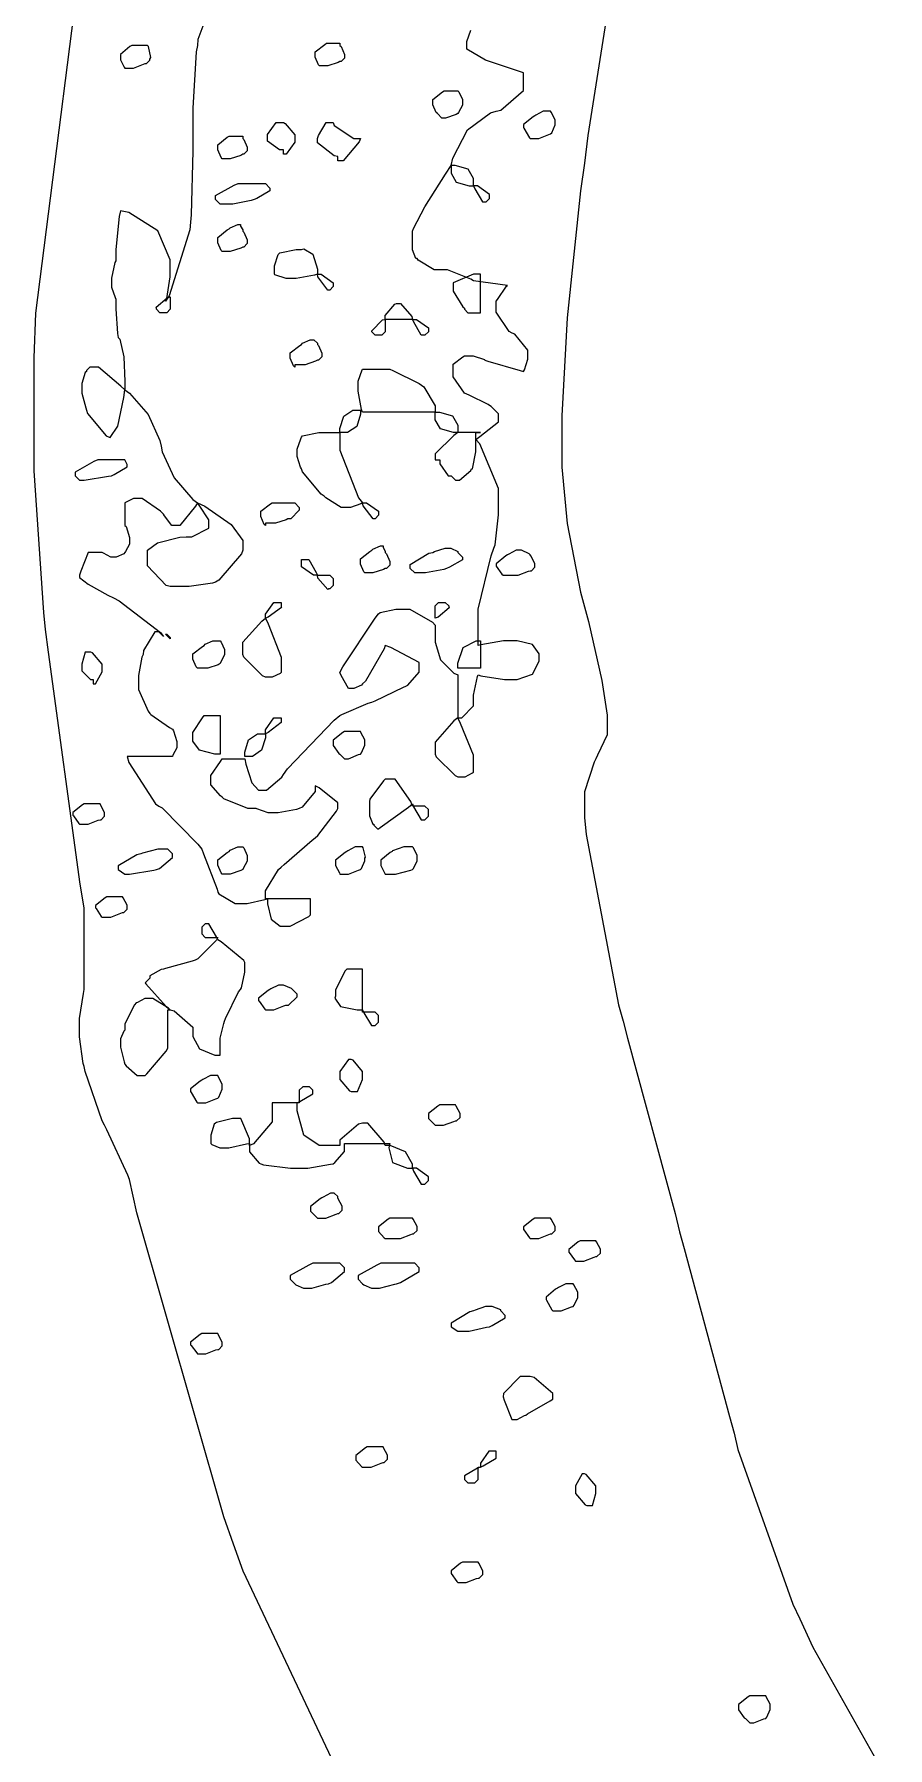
# Model space of a CAD drawing. Extents: x 55 to 302, y 40 to 307.
# Drawn here: x 60.64 to 73.94, y 88.97 to 115.68 of the extents above; entities that cross this region are included whole.
import ezdxf

# ---------------------------------------------------------------- set-up
doc = ezdxf.new("R2010")
doc.units = 0
doc.header["$MEASUREMENT"] = 0

msp = doc.modelspace()

# ---------------------------------------------------------------- linework, layer by layer
at = {"color": 32}
for points in [[(65.8978, 87.4903), (63.8955, 91.7222), (63.7466, 92.1452), (63.5963, 92.5696), (62.2392, 97.306), (62.1249, 97.8256), (62.097, 97.8972), (61.7707, 98.6014), (61.7361, 98.6716), (61.7001, 98.7432), (61.4355, 99.5109), (61.4193, 99.5895), (61.4013, 99.6336), (61.3473, 100.051), (61.3473, 100.189), (61.3473, 100.339), (61.4094, 100.728), (61.4193, 100.788), (61.4193, 102.059), (61.3572, 102.43), (60.8623, 106.046), (60.8182, 106.398), (60.7921, 106.663), (60.6418, 108.872), (60.6418, 109.608), (60.6418, 110.632), (60.6683, 111.329), (61.5237, 118.058)], [(63.3621, 116.052), (63.1913, 115.597), (63.1832, 115.499), (63.1652, 115.402), (63.1112, 114.523), (63.1112, 114.23), (63.1112, 113.86), (63.0851, 112.863), (63.077, 112.748), (63.0671, 112.626), (62.7408, 111.602), (62.6883, 111.514), (62.7048, 111.558), (62.7585, 111.895), (62.7585, 112.007), (62.7585, 112.159), (62.5683, 112.612), (62.115, 112.898), (61.9827, 112.925), (61.9647, 112.837), (61.9125, 112.32), (61.9125, 112.147), (61.8945, 112.121), (61.8423, 111.877), (61.8423, 111.795), (61.8423, 111.734), (61.903, 111.576), (61.9125, 111.548), (61.9125, 111.399), (61.9386, 111.011), (61.9485, 110.949), (61.9746, 110.923), (62.0391, 110.649), (62.0529, 110.265), (62.0529, 110.137), (62.0529, 110.137), (61.9912, 110.191), (61.6398, 110.49), (61.5237, 110.49), (61.5061, 110.49), (61.4535, 110.437), (61.4535, 110.419), (61.4355, 110.403), (61.3833, 110.231), (61.3833, 110.173), (61.3833, 110.085), (61.444, 109.856), (61.4535, 109.82), (61.4701, 109.768), (61.7622, 109.415), (61.8063, 109.397), (61.8229, 109.391), (61.9428, 109.569), (62.0353, 110.014), (62.0529, 110.137), (62.1235, 110.085), (62.4141, 109.75), (62.6001, 109.343), (62.6181, 109.255), (62.6346, 109.167), (62.8206, 108.762), (63.1112, 108.427), (63.1832, 108.373), (63.1553, 108.321), (62.9116, 108.02), (62.8304, 108.02), (62.7863, 108.02), (62.6703, 108.17), (62.654, 108.197), (62.6099, 108.241), (62.3245, 108.443), (62.2293, 108.443), (62.1852, 108.443), (62.0709, 108.383), (62.0529, 108.373), (62.0529, 108.02), (62.0709, 108.004), (62.1249, 107.831), (62.1249, 107.774), (62.1249, 107.73), (62.0614, 107.615), (62.0529, 107.597), (62.0353, 107.581), (61.9153, 107.527), (61.8765, 107.527), (61.8324, 107.527), (61.7181, 107.589), (61.7001, 107.597), (61.5237, 107.597), (61.4796, 107.597), (61.3653, 107.307), (61.3473, 107.244), (61.3473, 107.211), (61.4796, 107.108), (61.7883, 106.936), (61.8765, 106.892), (61.9647, 106.848), (62.6099, 106.354), (62.654, 106.292), (62.5821, 106.363), (62.5203, 106.363), (62.3439, 106.072), (62.3355, 106.01), (62.3175, 105.966), (62.2653, 105.682), (62.2653, 105.587), (62.2653, 105.464), (62.4141, 105.128), (62.4417, 105.092), (62.4582, 105.076), (62.7503, 104.873), (62.7944, 104.845), (62.811, 104.819), (62.8646, 104.654), (62.8646, 104.599), (62.8646, 104.555), (62.8026, 104.44), (62.7944, 104.422), (62.0889, 104.422), (62.115, 104.326), (62.5285, 103.682), (62.5821, 103.646), (62.6346, 103.62), (63.1913, 103.055), (63.2534, 102.975), (63.2795, 102.905), (63.4905, 102.35), (63.5, 102.306), (63.5166, 102.279), (63.7688, 102.129), (63.8528, 102.129), (63.9576, 102.129), (64.2317, 102.191), (64.2758, 102.199), (64.2758, 102.121), (64.3322, 101.883), (64.4744, 101.776), (64.5223, 101.776), (64.6285, 101.776), (64.9192, 101.927), (64.9471, 101.953), (64.9471, 102.199), (64.2415, 102.199), (64.2415, 102.324), (64.444, 102.66), (64.4881, 102.694), (64.5322, 102.738), (64.9732, 103.117), (65.0173, 103.152), (65.0614, 103.188), (65.3521, 103.566), (65.3701, 103.61), (65.3701, 103.699), (65.078, 103.929), (65.0173, 103.963), (65.0173, 103.875), (64.8148, 103.628), (64.7707, 103.61), (64.7266, 103.594), (64.4412, 103.54), (64.346, 103.54), (64.2842, 103.54), (64.1078, 103.602), (64.0994, 103.61), (63.9671, 103.61), (63.5963, 103.761), (63.5702, 103.787), (63.5427, 103.805), (63.3938, 103.977), (63.3938, 104.033), (63.3938, 104.122), (63.5427, 104.342), (63.5702, 104.386), (63.923, 104.386), (63.9396, 104.298), (64.0334, 104.007), (64.1354, 103.893), (64.1696, 103.893), (64.2578, 103.893), (64.4962, 104.096), (64.5223, 104.14), (64.5844, 104.228), (65.3161, 104.987), (65.4043, 105.058), (65.4308, 105.076), (65.8453, 105.252), (65.8992, 105.268), (65.9515, 105.286), (66.3924, 105.499), (66.4284, 105.517), (66.4626, 105.534), (66.639, 105.733), (66.639, 105.797), (66.639, 105.886), (66.198, 106.116), (66.1098, 106.15), (66.0922, 106.098), (65.8012, 105.595), (65.7571, 105.551), (65.7394, 105.534), (65.6195, 105.481), (65.5807, 105.481), (65.5366, 105.481), (65.4223, 105.683), (65.4043, 105.727), (65.4484, 105.815), (65.9515, 106.575), (66.0054, 106.645), (66.0315, 106.663), (66.2753, 106.715), (66.3582, 106.715), (66.4905, 106.715), (66.8433, 106.513), (66.8874, 106.469), (66.8874, 106.292), (66.8874, 106.201), (66.9699, 105.927), (67.1781, 105.719), (67.2402, 105.693), (67.2402, 105.022), (67.1781, 104.977), (66.8874, 104.641), (66.8874, 104.528), (66.8874, 104.458), (66.9036, 104.414), (67.1961, 104.123), (67.2402, 104.105), (67.3104, 104.105), (67.3544, 104.105), (67.4688, 104.167), (67.4867, 104.176), (67.4867, 104.246), (67.4867, 104.44), (67.2842, 104.933), (67.2402, 105.022), (67.3005, 105.022), (67.4867, 105.208), (67.4867, 105.268), (67.4867, 105.374), (67.5474, 105.666), (67.5569, 105.693), (67.601, 105.675), (67.9648, 105.621), (68.0861, 105.621), (68.1648, 105.621), (68.4029, 105.705), (68.5091, 105.908), (68.5091, 105.974), (68.5091, 106.022), (68.4029, 106.164), (68.1648, 106.222), (68.0861, 106.222), (67.9538, 106.222), (67.601, 106.16), (67.5569, 106.15), (67.5569, 106.398), (67.5569, 106.717), (67.7594, 107.545), (67.8035, 107.667), (67.8201, 107.721), (67.8737, 108.184), (67.8737, 108.339), (67.8737, 108.595), (67.5831, 109.291), (67.521, 109.361), (67.5831, 109.405), (67.8737, 109.637), (67.8737, 109.714), (67.8737, 109.758), (67.7594, 109.874), (67.7333, 109.89), (67.7153, 109.908), (67.4151, 110.05), (67.3806, 110.067), (67.3446, 110.085), (67.1682, 110.337), (67.1682, 110.419), (67.1682, 110.49), (67.1682, 110.534), (67.3185, 110.649), (67.3446, 110.666), (67.4165, 110.666), (67.4769, 110.666), (67.6533, 110.605), (67.6631, 110.596), (67.7072, 110.579), (68.2089, 110.437), (68.2625, 110.419), (68.2791, 110.447), (68.3327, 110.612), (68.3327, 110.666), (68.3327, 110.754), (68.1302, 111.002), (68.0861, 111.019), (68.042, 111.046), (67.8395, 111.344), (67.8395, 111.442), (67.8395, 111.514), (67.8561, 111.54), (67.9979, 111.752), (68.0159, 111.76), (67.4867, 111.831), (67.4426, 111.858), (67.0789, 112.007), (66.9576, 112.007), (66.8694, 112.007), (66.6214, 112.157), (66.6048, 112.183), (66.5868, 112.183), (66.5346, 112.316), (66.5346, 112.36), (66.5346, 112.606), (66.5508, 112.65), (66.7272, 112.987), (67.0458, 113.498), (67.134, 113.63), (67.134, 113.558), (67.134, 113.512), (67.2165, 113.37), (67.419, 113.312), (67.4867, 113.312), (67.5033, 113.268), (67.6233, 113.065), (67.6631, 113.065), (67.6797, 113.065), (67.7333, 113.119), (67.7333, 113.135), (67.7333, 113.18), (67.5474, 113.312), (67.4867, 113.312), (67.4867, 113.382), (67.4867, 113.43), (67.4028, 113.573), (67.1999, 113.63), (67.134, 113.63), (67.1601, 113.745), (67.3929, 114.186), (67.7513, 114.45), (67.8395, 114.476), (67.9097, 114.494), (68.2625, 114.799), (68.2625, 114.899), (68.2625, 115.076), (67.7333, 115.252), (67.6712, 115.27), (67.3806, 115.442), (67.3806, 115.499), (67.3806, 115.561), (67.4412, 115.739)], [(69.5759, 116.073), (69.2672, 114.098), (69.2146, 113.665), (69.1526, 113.234), (68.9448, 111.259), (68.8619, 109.73), (68.8619, 109.221), (68.8619, 108.928), (68.9448, 108.052), (69.1526, 106.981), (69.2146, 106.751), (69.2753, 106.522), (69.4835, 105.605), (69.5674, 105.063), (69.5674, 104.881), (69.5674, 104.758), (69.4171, 104.44), (69.391, 104.386), (69.3635, 104.334), (69.2146, 103.871), (69.2146, 103.717), (69.2146, 103.47), (69.2408, 103.205), (69.7438, 100.551), (69.814, 100.295), (69.8846, 100.03), (70.6258, 97.2965), (70.696, 97.0139), (70.7665, 96.7493), (71.4721, 94.131), (71.5437, 93.8749), (71.6044, 93.6198), (72.4598, 91.211), (72.566, 90.9807), (72.7685, 90.5397), (73.9373, 88.459)]]:
    msp.add_lwpolyline(points, dxfattribs=at)
for points in [[(62.4057, 115.499), (62.1591, 115.499), (62.1316, 115.483), (61.9827, 115.363), (61.9827, 115.322), (61.9827, 115.278), (62.0434, 115.164), (62.0529, 115.146), (62.1249, 115.146), (62.1852, 115.146), (62.3439, 115.209), (62.3715, 115.218), (62.388, 115.218), (62.4417, 115.272), (62.4417, 115.288), (62.4582, 115.316), (62.4237, 115.483), (62.4057, 115.499)], [(65.4043, 115.499), (65.4223, 115.483), (65.4763, 115.363), (65.4763, 115.322), (65.4763, 115.306), (65.4223, 115.252), (65.4043, 115.252), (65.3782, 115.236), (65.2127, 115.182), (65.1577, 115.182), (65.0875, 115.182), (65.0695, 115.2), (65.0173, 115.32), (65.0173, 115.358), (65.0173, 115.402), (65.1662, 115.518), (65.1937, 115.535), (65.4043, 115.535), (65.4043, 115.499)], [(67.2402, 114.793), (67.2564, 114.777), (67.3104, 114.657), (67.3104, 114.617), (67.3104, 114.573), (67.2483, 114.458), (67.2402, 114.44), (67.2123, 114.424), (67.0472, 114.37), (66.9918, 114.37), (66.9216, 114.44), (66.9036, 114.458), (66.8514, 114.578), (66.8514, 114.617), (66.8514, 114.661), (67.0003, 114.777), (67.0278, 114.793), (67.2402, 114.793)], [(64.6987, 114.053), (64.6987, 113.993), (64.5664, 113.807), (64.5223, 113.807), (64.5223, 113.877), (64.4606, 113.877), (64.2758, 114.009), (64.2758, 114.053), (64.2758, 114.115), (64.4081, 114.3), (64.4521, 114.3), (64.5223, 114.3), (64.5488, 114.283), (64.6987, 114.111), (64.6987, 114.053)], [(65.0515, 114.053), (65.0695, 114.098), (65.188, 114.3), (65.2279, 114.3), (65.2999, 114.3), (65.3161, 114.256), (65.6209, 114.053), (65.7229, 114.053), (65.7049, 114.001), (65.4526, 113.701), (65.3701, 113.701), (65.3701, 113.771), (65.3161, 113.78), (65.0515, 113.986), (65.0515, 114.053)], [(68.3687, 114.053), (68.4389, 114.053), (68.4996, 114.053), (68.658, 114.115), (68.6855, 114.124), (68.7021, 114.142), (68.7557, 114.262), (68.7557, 114.3), (68.7557, 114.344), (68.694, 114.46), (68.6855, 114.476), (68.6153, 114.476), (68.5712, 114.476), (68.4555, 114.416), (68.4389, 114.406), (68.4114, 114.39), (68.2625, 114.27), (68.2625, 114.23), (68.2706, 114.213), (68.3588, 114.063), (68.3687, 114.053)], [(63.8888, 114.053), (63.905, 114.037), (63.959, 113.917), (63.959, 113.877), (63.959, 113.86), (63.905, 113.807), (63.8888, 113.807), (63.8609, 113.789), (63.6958, 113.735), (63.6404, 113.735), (63.5702, 113.735), (63.5522, 113.753), (63.5, 113.873), (63.5, 113.911), (63.5, 113.955), (63.6489, 114.071), (63.6764, 114.088), (63.8888, 114.088), (63.8888, 114.053)], [(63.536, 113.029), (63.464, 113.101), (63.464, 113.163), (63.7551, 113.322), (63.8168, 113.348), (64.2415, 113.348), (64.3117, 113.278), (64.3117, 113.234), (64.1092, 113.119), (64.0652, 113.101), (64.0211, 113.083), (63.7357, 113.029), (63.6404, 113.029), (63.536, 113.029)], [(63.8888, 112.606), (63.905, 112.59), (63.959, 112.47), (63.959, 112.43), (63.959, 112.413), (63.905, 112.36), (63.8888, 112.36), (63.8609, 112.343), (63.6958, 112.29), (63.6404, 112.29), (63.5702, 112.29), (63.5522, 112.308), (63.5, 112.427), (63.5, 112.466), (63.5, 112.51), (63.6489, 112.626), (63.6764, 112.642), (63.693, 112.66), (63.8129, 112.713), (63.8528, 112.713), (63.8528, 112.686), (63.8888, 112.627), (63.8888, 112.606)], [(65.0515, 111.937), (65.0074, 111.92), (64.7224, 111.867), (64.6285, 111.867), (64.5664, 111.867), (64.3901, 111.928), (64.3819, 111.937), (64.3819, 112.007), (64.3819, 112.069), (64.4426, 112.245), (64.4521, 112.254), (64.4687, 112.272), (64.721, 112.324), (64.8049, 112.324), (64.8395, 112.334), (64.9813, 112.251), (65.0515, 112.015), (65.0515, 111.937)], [(65.0515, 111.937), (65.1136, 111.937), (65.2999, 111.804), (65.2999, 111.76), (65.2999, 111.744), (65.2459, 111.69), (65.2279, 111.69), (65.217, 111.686), (65.06, 111.893), (65.0515, 111.937)], [(67.5929, 111.937), (67.4867, 111.937), (67.1682, 111.804), (67.1682, 111.76), (67.1682, 111.672), (67.3185, 111.426), (67.3446, 111.408), (67.3446, 111.391), (67.3985, 111.337), (67.4165, 111.337), (67.5929, 111.337), (67.5929, 111.937)], [(62.7585, 111.584), (62.7585, 111.408), (62.7585, 111.391), (62.7048, 111.337), (62.6883, 111.337), (62.6181, 111.337), (62.6001, 111.337), (62.5479, 111.391), (62.5479, 111.408), (62.5408, 111.421), (62.7144, 111.567), (62.7585, 111.584)], [(66.1098, 111.231), (66.1098, 111.293), (66.2601, 111.47), (66.2862, 111.478), (66.3483, 111.478), (66.5247, 111.275), (66.5346, 111.231), (66.1098, 111.231)], [(66.1098, 111.231), (66.1098, 111.055), (66.1098, 111.038), (66.0562, 110.985), (66.0396, 110.985), (65.9694, 110.985), (65.9515, 110.985), (65.8992, 111.038), (65.8992, 111.055), (65.8992, 111.055), (66.0658, 111.223), (66.1098, 111.231)], [(66.5346, 111.231), (66.5949, 111.231), (66.7812, 111.099), (66.7812, 111.055), (66.7812, 111.038), (66.7272, 110.985), (66.711, 110.985), (66.6669, 110.985), (66.5508, 111.197), (66.5346, 111.231)], [(64.6987, 110.49), (64.6811, 110.508), (64.6285, 110.628), (64.6285, 110.666), (64.6285, 110.71), (64.7774, 110.826), (64.8049, 110.842), (64.8215, 110.86), (64.9414, 110.913), (64.9813, 110.913), (64.9979, 110.913), (65.0515, 110.86), (65.0515, 110.842), (65.0695, 110.826), (65.1235, 110.706), (65.1235, 110.666), (65.1235, 110.649), (65.0695, 110.596), (65.0515, 110.596), (65.0254, 110.579), (64.86, 110.526), (64.8049, 110.526), (64.6987, 110.526), (64.6987, 110.49)], [(65.7571, 109.784), (65.7394, 109.828), (65.6869, 110.114), (65.6869, 110.207), (65.6869, 110.269), (65.7475, 110.447), (65.7571, 110.455), (66.1818, 110.455), (66.2259, 110.437), (66.639, 110.235), (66.675, 110.207), (66.7096, 110.181), (66.8874, 109.883), (66.8874, 109.784), (65.7571, 109.784)], [(65.4043, 109.467), (65.4043, 109.532), (65.4625, 109.723), (65.6043, 109.82), (65.6527, 109.82), (65.7229, 109.82), (65.7229, 109.757), (65.665, 109.565), (65.5228, 109.467), (65.4763, 109.467), (65.4043, 109.467)], [(66.8874, 109.784), (66.9533, 109.784), (67.1558, 109.728), (67.2402, 109.586), (67.2402, 109.538), (67.2402, 109.467), (67.1724, 109.467), (66.9699, 109.525), (66.8874, 109.667), (66.8874, 109.714), (66.8874, 109.784)], [(65.7571, 108.373), (65.731, 108.356), (65.5655, 108.303), (65.5105, 108.303), (65.4223, 108.303), (65.1838, 108.453), (65.1577, 108.479), (65.1136, 108.507), (64.8215, 108.858), (64.8049, 108.902), (64.7869, 108.93), (64.7347, 109.095), (64.7347, 109.149), (64.7347, 109.211), (64.7954, 109.371), (64.8049, 109.397), (64.8215, 109.415), (65.0737, 109.467), (65.1577, 109.467), (65.4043, 109.467), (65.4043, 109.194), (65.6953, 108.453), (65.7571, 108.373)], [(67.5929, 109.467), (67.2402, 109.467), (67.1781, 109.423), (66.8874, 109.139), (66.8874, 109.044), (66.9576, 109.044), (66.9576, 108.982), (67.0899, 108.796), (67.134, 108.796), (67.2042, 108.726), (67.2648, 108.726), (67.4412, 108.876), (67.4508, 108.902), (67.4673, 108.902), (67.521, 109.167), (67.521, 109.255), (67.521, 109.467), (67.5929, 109.467)], [(62.0529, 109.044), (61.6299, 109.044), (61.5678, 109.018), (61.2771, 108.853), (61.2771, 108.796), (61.3473, 108.726), (61.4193, 108.726), (61.4193, 108.726), (61.7982, 108.788), (61.8423, 108.796), (61.8864, 108.814), (62.0889, 108.934), (62.0889, 108.972), (62.0529, 109.044)], [(62.4057, 107.597), (62.4057, 107.636), (62.5602, 107.748), (62.9087, 107.836), (63.0068, 107.844), (63.095, 107.844), (63.3596, 107.976), (63.3596, 108.02), (63.3596, 108.108), (63.2093, 108.339), (63.1832, 108.373), (63.2975, 108.321), (63.7067, 108.038), (63.8888, 107.787), (63.8888, 107.703), (63.8888, 107.633), (63.8708, 107.581), (63.5166, 107.166), (63.464, 107.138), (63.4199, 107.122), (63.0562, 107.068), (62.9348, 107.068), (62.7585, 107.068), (62.6967, 107.086), (62.4057, 107.39), (62.4057, 107.491), (62.4057, 107.597)], [(64.2415, 108.02), (64.2235, 108.038), (64.1696, 108.158), (64.1696, 108.197), (64.1696, 108.241), (64.3199, 108.356), (64.346, 108.373), (64.6987, 108.373), (64.7707, 108.303), (64.7707, 108.259), (64.6384, 108.126), (64.5943, 108.126), (64.5664, 108.11), (64.4013, 108.056), (64.346, 108.056), (64.2415, 108.056), (64.2415, 108.02)], [(65.7571, 108.373), (65.8192, 108.373), (66.0054, 108.241), (66.0054, 108.197), (66.0054, 108.18), (65.9515, 108.126), (65.9335, 108.126), (65.9225, 108.122), (65.7655, 108.329), (65.7571, 108.373)], [(66.1098, 107.597), (66.1278, 107.581), (66.1818, 107.461), (66.1818, 107.421), (66.1818, 107.404), (66.1278, 107.351), (66.1098, 107.351), (66.0837, 107.334), (65.9183, 107.28), (65.8633, 107.28), (65.7931, 107.28), (65.7751, 107.298), (65.7229, 107.418), (65.7229, 107.457), (65.7229, 107.501), (65.8717, 107.615), (65.8992, 107.633), (65.9158, 107.651), (66.0358, 107.703), (66.0756, 107.703), (66.0756, 107.677), (66.1098, 107.618), (66.1098, 107.597)], [(67.2402, 107.597), (67.3104, 107.527), (67.3104, 107.483), (67.1079, 107.369), (67.0638, 107.351), (67.0197, 107.334), (66.7343, 107.28), (66.639, 107.28), (66.5688, 107.28), (66.4986, 107.351), (66.4986, 107.413), (66.7893, 107.589), (66.8514, 107.597), (66.8775, 107.615), (67.0429, 107.667), (67.098, 107.667), (67.1326, 107.667), (67.2402, 107.615), (67.2402, 107.597)], [(67.9457, 107.244), (68.1221, 107.244), (68.1824, 107.244), (68.3412, 107.307), (68.3687, 107.315), (68.3853, 107.315), (68.4389, 107.369), (68.4389, 107.385), (68.4389, 107.429), (68.3768, 107.545), (68.3687, 107.561), (68.3507, 107.579), (68.2308, 107.633), (68.1923, 107.633), (68.1482, 107.633), (68.0325, 107.571), (68.0159, 107.561), (67.9884, 107.545), (67.8395, 107.425), (67.8395, 107.385), (67.8395, 107.385), (67.9277, 107.262), (67.9457, 107.244)], [(65.0515, 107.244), (64.9898, 107.244), (64.8049, 107.377), (64.8049, 107.421), (64.8049, 107.491), (64.8751, 107.491), (64.9192, 107.491), (65.0339, 107.289), (65.0515, 107.244)], [(65.0515, 107.244), (65.2279, 107.244), (65.2459, 107.244), (65.2999, 107.192), (65.2999, 107.174), (65.2999, 107.104), (65.2999, 107.086), (65.2459, 107.032), (65.2279, 107.032), (65.2127, 107.025), (65.06, 107.2), (65.0515, 107.244)], [(64.2415, 106.575), (64.2415, 106.637), (64.3738, 106.821), (64.4179, 106.821), (64.4881, 106.821), (64.4881, 106.751), (64.4934, 106.74), (64.2856, 106.593), (64.2415, 106.575)], [(66.8874, 106.575), (66.8874, 106.751), (66.8874, 106.769), (66.9396, 106.821), (66.9576, 106.821), (67.0278, 106.821), (67.0444, 106.821), (67.098, 106.769), (67.098, 106.751), (67.105, 106.737), (66.9315, 106.593), (66.8874, 106.575)], [(64.2415, 106.575), (64.2856, 106.487), (64.4881, 105.97), (64.4881, 105.797), (64.4881, 105.727), (64.4701, 105.711), (64.3502, 105.657), (64.3117, 105.657), (64.2415, 105.657), (64.1974, 105.675), (63.905, 105.966), (63.8888, 106.01), (63.8888, 106.08), (63.8888, 106.204), (64.1876, 106.531), (64.2415, 106.575)], [(62.6883, 106.327), (62.7048, 106.327), (62.7585, 106.274), (62.7585, 106.256), (62.6883, 106.327)], [(61.7001, 105.797), (61.7001, 105.859), (61.5502, 106.037), (61.5237, 106.046), (61.4535, 106.046), (61.4355, 106.046), (61.3833, 105.859), (61.3833, 105.797), (61.3833, 105.753), (61.5156, 105.621), (61.5597, 105.621), (61.5597, 105.551), (61.5943, 105.551), (61.7001, 105.737), (61.7001, 105.797)], [(63.1832, 105.797), (63.1652, 105.815), (63.1112, 105.935), (63.1112, 105.974), (63.1112, 106.018), (63.2615, 106.134), (63.2876, 106.15), (63.3056, 106.168), (63.4242, 106.222), (63.464, 106.222), (63.536, 106.222), (63.5522, 106.204), (63.6062, 106.086), (63.6062, 106.046), (63.6062, 106.002), (63.5441, 105.887), (63.536, 105.869), (63.5081, 105.851), (63.343, 105.797), (63.2876, 105.797), (63.1832, 105.797)], [(67.2402, 105.797), (67.2402, 105.877), (67.3227, 106.116), (67.5252, 106.222), (67.5929, 106.222), (67.5929, 105.797), (67.2402, 105.797)], [(63.536, 104.458), (63.4559, 104.458), (63.2174, 104.516), (63.1112, 104.658), (63.1112, 104.705), (63.1112, 104.793), (63.2615, 105.023), (63.2876, 105.058), (63.536, 105.058), (63.536, 104.458)], [(64.2415, 104.775), (64.2415, 104.837), (64.3738, 105.022), (64.4179, 105.022), (64.4881, 105.022), (64.4881, 104.951), (64.4881, 104.951), (64.2856, 104.793), (64.2415, 104.775)], [(64.2415, 104.775), (64.2415, 104.712), (64.1837, 104.52), (64.0401, 104.422), (63.9932, 104.422), (63.923, 104.422), (63.923, 104.487), (63.9794, 104.679), (64.1216, 104.775), (64.1696, 104.775), (64.2415, 104.775)], [(65.4043, 104.458), (65.4763, 104.386), (65.5366, 104.386), (65.6953, 104.45), (65.7229, 104.458), (65.7394, 104.476), (65.7931, 104.596), (65.7931, 104.635), (65.7931, 104.679), (65.731, 104.793), (65.7229, 104.811), (65.4763, 104.811), (65.4484, 104.793), (65.2999, 104.674), (65.2999, 104.635), (65.2999, 104.59), (65.3867, 104.468), (65.4043, 104.458)], [(66.5346, 103.681), (66.5508, 103.637), (66.6708, 103.434), (66.711, 103.434), (66.7272, 103.434), (66.7812, 103.488), (66.7812, 103.504), (66.7812, 103.576), (66.7812, 103.594), (66.7272, 103.646), (66.711, 103.646), (66.5346, 103.646), (66.5067, 103.718), (66.263, 104.069), (66.1818, 104.069), (66.1098, 104.069), (66.0837, 104.043), (65.8717, 103.753), (65.8633, 103.717), (65.8633, 103.54), (65.8633, 103.496), (65.9158, 103.364), (65.9335, 103.364), (65.9335, 103.347), (65.9874, 103.294), (66.0054, 103.294), (66.0315, 103.312), (66.4725, 103.628), (66.5346, 103.681)], [(61.3473, 103.364), (61.4193, 103.364), (61.4796, 103.364), (61.6384, 103.426), (61.6659, 103.434), (61.6825, 103.434), (61.7361, 103.488), (61.7361, 103.504), (61.7361, 103.548), (61.674, 103.664), (61.6659, 103.681), (61.4193, 103.681), (61.3914, 103.664), (61.2429, 103.545), (61.2429, 103.504), (61.251, 103.496), (61.3378, 103.373), (61.3473, 103.364)], [(62.0529, 102.588), (62.1249, 102.588), (62.1249, 102.588), (62.5038, 102.65), (62.5479, 102.658), (62.5919, 102.676), (62.7944, 102.848), (62.7944, 102.905), (62.7242, 102.975), (62.654, 102.975), (62.5658, 102.975), (62.3274, 102.915), (62.3013, 102.905), (62.2392, 102.888), (61.9485, 102.716), (61.9485, 102.658), (62.0529, 102.588)], [(63.8888, 103.011), (63.905, 102.995), (63.959, 102.875), (63.959, 102.835), (63.959, 102.791), (63.8969, 102.676), (63.8888, 102.658), (63.8609, 102.642), (63.6958, 102.588), (63.6404, 102.588), (63.5702, 102.588), (63.5522, 102.606), (63.5, 102.726), (63.5, 102.765), (63.5, 102.809), (63.6489, 102.924), (63.6764, 102.941), (63.693, 102.959), (63.8129, 103.011), (63.8528, 103.011), (63.8888, 103.011)], [(65.7571, 103.011), (65.6869, 103.011), (65.6428, 103.011), (65.5271, 102.95), (65.5105, 102.941), (65.483, 102.924), (65.3341, 102.804), (65.3341, 102.765), (65.3341, 102.72), (65.3948, 102.606), (65.4043, 102.588), (65.4763, 102.588), (65.5366, 102.588), (65.6953, 102.65), (65.7229, 102.658), (65.7394, 102.676), (65.7931, 102.796), (65.7931, 102.835), (65.8012, 102.853), (65.7655, 102.995), (65.7571, 103.011)], [(66.5346, 103.011), (66.4626, 103.011), (66.4009, 103.011), (66.2245, 102.95), (66.216, 102.941), (66.1885, 102.924), (66.0396, 102.804), (66.0396, 102.765), (66.0396, 102.72), (66.1003, 102.606), (66.1098, 102.588), (66.1818, 102.588), (66.27, 102.588), (66.5067, 102.65), (66.5346, 102.658), (66.5508, 102.676), (66.6048, 102.796), (66.6048, 102.835), (66.6048, 102.879), (66.5508, 102.995), (66.5346, 103.011)], [(61.7001, 101.917), (61.7721, 101.917), (61.8324, 101.917), (61.9912, 101.98), (62.0187, 101.989), (62.0353, 101.989), (62.0889, 102.042), (62.0889, 102.059), (62.0889, 102.103), (62.0268, 102.219), (62.0187, 102.235), (61.7721, 102.235), (61.7442, 102.219), (61.5957, 102.099), (61.5957, 102.059), (61.6038, 102.051), (61.6825, 101.927), (61.7001, 101.917)], [(62.7585, 100.471), (62.8206, 100.455), (63.1112, 100.203), (63.1112, 100.119), (63.1112, 100.055), (63.2174, 99.8636), (63.4559, 99.7659), (63.536, 99.7659), (63.536, 99.9423), (63.536, 100.03), (63.5963, 100.261), (63.6062, 100.295), (63.6228, 100.339), (63.8253, 100.754), (63.8528, 100.788), (63.8694, 100.816), (63.923, 101.06), (63.923, 101.141), (63.923, 101.211), (63.905, 101.239), (63.5522, 101.53), (63.5, 101.564), (63.482, 101.608), (63.3621, 101.812), (63.3236, 101.812), (63.3056, 101.812), (63.2534, 101.758), (63.2534, 101.74), (63.2534, 101.67), (63.2534, 101.654), (63.3056, 101.6), (63.3236, 101.6), (63.5, 101.6), (63.482, 101.556), (63.1913, 101.265), (63.1472, 101.247), (63.1031, 101.231), (62.6883, 101.116), (62.654, 101.107), (62.6181, 101.098), (62.4417, 100.999), (62.4417, 100.965), (62.3715, 100.894), (62.3796, 100.878), (62.6967, 100.525), (62.7585, 100.471), (62.7324, 100.499), (62.4872, 100.648), (62.4057, 100.648), (62.3616, 100.648), (62.2473, 100.587), (62.2293, 100.578), (62.2032, 100.551), (62.0529, 100.254), (62.0529, 100.153), (62.0353, 100.137), (61.9827, 100.017), (61.9827, 99.9765), (61.9827, 99.8883), (62.0434, 99.6597), (62.0529, 99.6237), (62.0709, 99.5976), (62.2434, 99.4474), (62.3013, 99.4474), (62.3715, 99.4474), (62.3976, 99.4752), (62.6967, 99.828), (62.7242, 99.8721), (62.7242, 100.471), (62.7585, 100.471)], [(65.7571, 100.471), (65.7751, 100.427), (65.8936, 100.225), (65.9335, 100.225), (65.9515, 100.225), (66.0054, 100.278), (66.0054, 100.295), (66.0054, 100.365), (66.0054, 100.383), (65.9515, 100.435), (65.9335, 100.435), (65.7571, 100.435), (65.7571, 101.107), (65.5105, 101.107), (65.483, 101.08), (65.3341, 100.783), (65.3341, 100.682), (65.326, 100.651), (65.4128, 100.525), (65.6703, 100.471), (65.7571, 100.471)], [(64.2415, 100.471), (64.3117, 100.471), (64.3724, 100.471), (64.5308, 100.534), (64.5583, 100.542), (64.6024, 100.542), (64.7347, 100.674), (64.7347, 100.718), (64.6645, 100.788), (64.6465, 100.806), (64.5266, 100.858), (64.4881, 100.858), (64.444, 100.858), (64.3283, 100.798), (64.3117, 100.788), (64.2842, 100.772), (64.1354, 100.652), (64.1354, 100.612), (64.1435, 100.604), (64.2317, 100.481), (64.2415, 100.471)], [(65.7571, 99.4474), (65.7571, 99.5094), (65.6071, 99.6872), (65.5807, 99.6957), (65.5366, 99.6957), (65.4043, 99.5094), (65.4043, 99.4474), (65.4043, 99.387), (65.5546, 99.2106), (65.5807, 99.2008), (65.6527, 99.2008), (65.6788, 99.2008), (65.7571, 99.387), (65.7571, 99.4474)], [(63.1832, 99.0244), (63.2534, 99.0244), (63.3141, 99.0244), (63.4725, 99.0865), (63.5, 99.0946), (63.5166, 99.1126), (63.5702, 99.2325), (63.5702, 99.271), (63.5702, 99.3151), (63.5081, 99.4311), (63.5, 99.4474), (63.4298, 99.4474), (63.3857, 99.4474), (63.27, 99.387), (63.2534, 99.3771), (63.2259, 99.3606), (63.077, 99.241), (63.077, 99.2008), (63.0851, 99.1842), (63.1733, 99.0342), (63.1832, 99.0244)], [(66.5346, 98.002), (66.5508, 97.9579), (66.6708, 97.7554), (66.711, 97.7554), (66.7272, 97.7554), (66.7812, 97.809), (66.7812, 97.8256), (66.7812, 97.8697), (66.5949, 98.002), (66.5346, 98.002), (66.5346, 98.0666), (66.427, 98.2581), (66.1885, 98.3548), (66.1098, 98.3548), (66.0922, 98.4084), (65.84, 98.7076), (65.7571, 98.7076), (65.6953, 98.691), (65.4043, 98.4388), (65.4043, 98.3548), (65.1577, 98.3548), (65.078, 98.3548), (64.8395, 98.5188), (64.7347, 98.8991), (64.7347, 99.0244), (64.7788, 99.0424), (64.9813, 99.1623), (64.9813, 99.2008), (64.9813, 99.2188), (64.9277, 99.271), (64.9111, 99.271), (64.8409, 99.271), (64.8229, 99.271), (64.7707, 99.2188), (64.7707, 99.2008), (64.7707, 99.0244), (64.346, 99.0244), (64.346, 98.848), (64.346, 98.7256), (64.0553, 98.3823), (63.9932, 98.3548), (63.9932, 98.461), (63.8609, 98.7778), (63.8168, 98.7778), (63.7286, 98.7778), (63.482, 98.7171), (63.464, 98.7076), (63.4464, 98.691), (63.3938, 98.5188), (63.3938, 98.461), (63.3938, 98.389), (63.4104, 98.3728), (63.5303, 98.3188), (63.5702, 98.3188), (63.675, 98.3188), (63.9491, 98.3809), (63.9932, 98.389), (63.9932, 98.3188), (63.9932, 98.2581), (64.1435, 98.0818), (64.1696, 98.0722), (64.2137, 98.0556), (64.6314, 98.002), (64.7707, 98.002), (64.903, 98.002), (65.2558, 98.0641), (65.2999, 98.0722), (65.326, 98.0902), (65.4763, 98.2624), (65.4763, 98.3188), (65.4763, 98.389), (66.1818, 98.389), (66.1638, 98.3216), (66.2245, 98.0902), (66.4559, 98.002), (66.5346, 98.002)], [(66.8874, 98.6716), (66.9576, 98.6716), (67.0183, 98.6716), (67.1766, 98.7337), (67.2042, 98.7418), (67.2207, 98.7418), (67.2744, 98.7958), (67.2744, 98.8138), (67.2744, 98.8579), (67.2123, 98.9722), (67.2042, 98.9901), (66.9576, 98.9901), (66.9301, 98.9722), (66.7812, 98.8536), (66.7812, 98.8138), (66.7812, 98.7792), (66.8694, 98.6896), (66.8874, 98.6716)], [(65.0515, 97.2263), (65.1235, 97.2263), (65.1838, 97.2263), (65.3426, 97.288), (65.3701, 97.2965), (65.3867, 97.2965), (65.4403, 97.3501), (65.4403, 97.3667), (65.4403, 97.4108), (65.3782, 97.5265), (65.3701, 97.5431), (65.3701, 97.561), (65.3161, 97.6133), (65.2999, 97.6133), (65.2558, 97.6133), (65.1397, 97.5526), (65.1235, 97.5431), (65.0956, 97.5265), (64.9471, 97.4065), (64.9471, 97.3667), (64.9471, 97.3321), (65.0339, 97.2439), (65.0515, 97.2263)], [(66.1098, 96.9077), (66.2862, 96.9077), (66.3483, 96.9077), (66.5067, 96.9698), (66.5346, 96.9779), (66.5508, 96.9779), (66.6048, 97.0319), (66.6048, 97.0499), (66.6048, 97.094), (66.5427, 97.2083), (66.5346, 97.2263), (66.1818, 97.2263), (66.1539, 97.2083), (66.0054, 97.0897), (66.0054, 97.0499), (66.0054, 97.0153), (66.0922, 96.9176), (66.1098, 96.9077)], [(68.3687, 96.9077), (68.4389, 96.9077), (68.4996, 96.9077), (68.658, 96.9698), (68.6855, 96.9779), (68.7021, 96.9779), (68.7557, 97.0319), (68.7557, 97.0499), (68.7557, 97.094), (68.694, 97.2083), (68.6855, 97.2263), (68.4389, 97.2263), (68.4114, 97.2083), (68.2625, 97.0897), (68.2625, 97.0499), (68.2706, 97.0414), (68.3588, 96.9176), (68.3687, 96.9077)], [(69.0742, 96.5549), (69.1444, 96.5549), (69.2051, 96.5549), (69.3635, 96.617), (69.391, 96.6251), (69.4076, 96.6251), (69.4612, 96.6791), (69.4612, 96.6971), (69.4612, 96.7412), (69.3995, 96.8555), (69.391, 96.8735), (69.1444, 96.8735), (69.1169, 96.8555), (68.9681, 96.737), (68.9681, 96.6971), (68.9762, 96.6886), (69.0563, 96.5729), (69.0742, 96.5549)], [(64.6987, 96.2021), (64.7167, 96.1856), (64.8353, 96.1319), (64.8751, 96.1319), (64.9633, 96.1319), (65.1838, 96.194), (65.2279, 96.2021), (65.272, 96.2201), (65.4763, 96.3923), (65.4763, 96.4487), (65.4043, 96.5207), (64.9813, 96.5207), (64.9192, 96.4943), (64.6285, 96.3291), (64.6285, 96.2724), (64.6987, 96.2021)], [(65.7571, 96.2021), (65.7751, 96.1856), (65.8936, 96.1319), (65.9335, 96.1319), (66.0217, 96.1319), (66.2601, 96.194), (66.2862, 96.2021), (66.3483, 96.2201), (66.639, 96.3923), (66.639, 96.4487), (66.5688, 96.5207), (66.0396, 96.5207), (65.9776, 96.4943), (65.6869, 96.3291), (65.6869, 96.2724), (65.7571, 96.2021)], [(68.7215, 95.7792), (68.7917, 95.7792), (68.8523, 95.7792), (69.0107, 95.8413), (69.0383, 95.8494), (69.0548, 95.8674), (69.1085, 95.9873), (69.1085, 96.0258), (69.1085, 96.0699), (69.0467, 96.1856), (69.0383, 96.2021), (68.9681, 96.2021), (68.924, 96.2021), (68.8082, 96.1415), (68.7917, 96.1319), (68.7641, 96.1154), (68.6153, 95.9954), (68.6153, 95.9556), (68.6234, 95.9474), (68.7035, 95.7972), (68.7215, 95.7792)], [(67.2402, 95.4624), (67.3104, 95.4624), (67.4151, 95.4624), (67.6892, 95.5241), (67.7333, 95.5326), (67.7774, 95.5506), (67.9799, 95.6702), (67.9799, 95.709), (67.9097, 95.7792), (67.9097, 95.7972), (67.7774, 95.8494), (67.7333, 95.8494), (67.6712, 95.8494), (67.5128, 95.7887), (67.4867, 95.7792), (67.4247, 95.7626), (67.134, 95.5904), (67.134, 95.5326), (67.2402, 95.4624)], [(63.1832, 95.1096), (63.2534, 95.1096), (63.3141, 95.1096), (63.4725, 95.1713), (63.5, 95.1798), (63.5166, 95.1798), (63.5702, 95.2334), (63.5702, 95.25), (63.5702, 95.2941), (63.5081, 95.4098), (63.5, 95.4264), (63.2534, 95.4264), (63.2259, 95.4098), (63.077, 95.2899), (63.077, 95.25), (63.0851, 95.2419), (63.1733, 95.1272), (63.1832, 95.1096)], [(67.9457, 94.4383), (67.9619, 94.386), (68.0819, 94.0855), (68.1221, 94.0855), (68.1662, 94.0855), (68.2805, 94.1476), (68.2985, 94.1557), (68.3246, 94.1737), (68.6774, 94.3776), (68.7215, 94.404), (68.7215, 94.4922), (68.4294, 94.7388), (68.3687, 94.7568), (68.2985, 94.7568), (68.2103, 94.7568), (67.9538, 94.4922), (67.9457, 94.4383)], [(65.7571, 93.3457), (65.829, 93.3457), (65.8894, 93.3457), (66.0481, 93.4074), (66.0756, 93.4159), (66.0922, 93.4159), (66.1458, 93.4695), (66.1458, 93.4861), (66.1458, 93.5302), (66.0837, 93.6459), (66.0756, 93.6625), (65.829, 93.6625), (65.8012, 93.6459), (65.6527, 93.526), (65.6527, 93.4861), (65.6527, 93.4515), (65.7394, 93.3552), (65.7571, 93.3457)], [(67.5929, 93.3457), (67.637, 93.3633), (67.8395, 93.4833), (67.8395, 93.5221), (67.8395, 93.5923), (67.7693, 93.5923), (67.7252, 93.5923), (67.5929, 93.4074), (67.5929, 93.3457), (67.5488, 93.3277), (67.3446, 93.2092), (67.3446, 93.1693), (67.3446, 93.1513), (67.3985, 93.0974), (67.4165, 93.0974), (67.4867, 93.0974), (67.5033, 93.0974), (67.5569, 93.1513), (67.5569, 93.1693), (67.5569, 93.3457), (67.5929, 93.3457)], [(69.0742, 92.9929), (69.0742, 92.9308), (69.2231, 92.7544), (69.2506, 92.7446), (69.3208, 92.7446), (69.3374, 92.7446), (69.391, 92.9308), (69.391, 92.9929), (69.391, 93.0547), (69.2408, 93.2311), (69.2146, 93.2395), (69.179, 93.2395), (69.0742, 93.0547), (69.0742, 92.9929)], [(67.2402, 91.5458), (67.3104, 91.5458), (67.371, 91.5458), (67.5294, 91.6079), (67.5569, 91.616), (67.5735, 91.616), (67.6271, 91.67), (67.6271, 91.6862), (67.6271, 91.7303), (67.5651, 91.8464), (67.5569, 91.8626), (67.3104, 91.8626), (67.2828, 91.8464), (67.134, 91.7265), (67.134, 91.6862), (67.134, 91.6862), (67.2222, 91.5638), (67.2402, 91.5458)], [(71.7201, 89.4292), (71.7903, 89.359), (71.851, 89.359), (72.0094, 89.4211), (72.0369, 89.4292), (72.0535, 89.4472), (72.1071, 89.5671), (72.1071, 89.6056), (72.1071, 89.6497), (72.0453, 89.7654), (72.0369, 89.7819), (71.7903, 89.7819), (71.7628, 89.7654), (71.6139, 89.6454), (71.6139, 89.6056), (71.6139, 89.5615), (71.7021, 89.4387), (71.7201, 89.4292)]]:
    msp.add_lwpolyline(points, close=True, dxfattribs=at)

doc.saveas('drawing.dxf')
